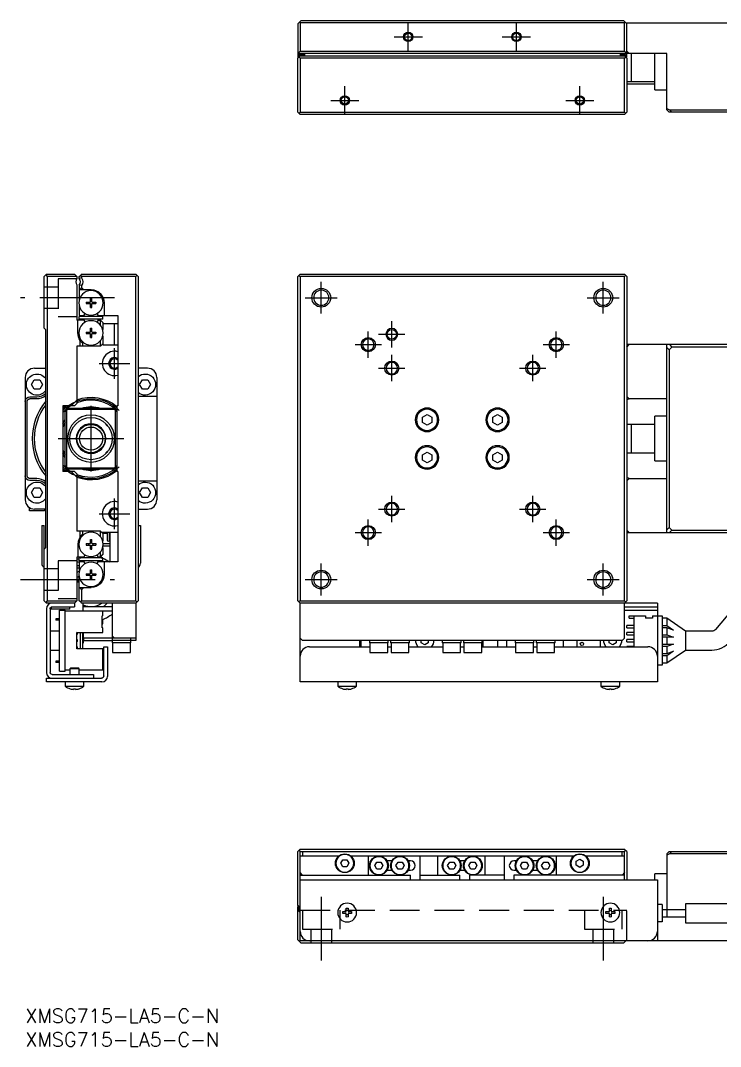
# Model space of a CAD drawing. Extents: x -1 to 626, y -8 to 214.
# Drawn here: x -1 to 147.9, y -8 to 210.4 of the extents above; entities that cross this region are included whole.
import ezdxf

# ---------------------------------------------------------------- set-up
doc = ezdxf.new("R2010")
doc.units = 0
doc.header["$LTSCALE"] = 0.5
doc.linetypes.add('CENTER', pattern=[50.8, 31.75, -6.35, 6.35, -6.35])
doc.linetypes.add('DASHED', pattern=[19.05, 12.7, -6.35])
for name, color, linetype in [('MSM_CENTER', 1, 'CENTER'), ('MSM_CONTINUOUS', 7, 'CONTINUOUS'), ('MSM_DASHED', 4, 'DASHED'), ('MSM_NARROW', 5, 'CONTINUOUS'), ('MSM_PART_NUMBER', 7, 'CONTINUOUS')]:
    doc.layers.add(name, color=color, linetype=linetype)
doc.styles.get("Standard").update_dxf_attribs({"font": 'txt.shx', "height": 1, "bigfont": 'bigfont.shx'})

# ---------------------------------------------------------------- blocks, each defined once
blk = doc.blocks.new('*U2')
at = {"layer": 'MSM_PART_NUMBER'}
blk.add_text('XMSG715-LA5-C-N', height=3, dxfattribs=at).set_placement((0, -3))
blk = doc.blocks.new('*U3')
at = {"layer": 'MSM_PART_NUMBER'}
blk.add_text('XMSG715-LA5-C-N', height=3, dxfattribs=at).set_placement((0, -8))

msp = doc.modelspace()

# ---------------------------------------------------------------- linework, layer by layer
at = {"layer": 'MSM_CENTER'}
for p, q in [((81.5, 203.89), (81.5, 209.89)), ((104.5, 203.89), (104.5, 209.89)), ((78.5, 206.89), (84.5, 206.89)), ((101.5, 206.89), (107.5, 206.89)), ((68, 190.39), (68, 196.39)), ((118, 190.39), (118, 196.39)), ((65, 193.39), (71, 193.39)), ((115, 193.39), (121, 193.39)), ((63, 147.99), (63, 154.79)), ((123, 147.99), (123, 154.79)), ((19, 151.39), (-1, 151.39)), ((59.6, 151.39), (66.4, 151.39)), ((119.6, 151.39), (126.4, 151.39)), ((78, 140.79), (78, 146.39)), ((73, 138.59), (73, 144.19)), ((113, 138.59), (113, 144.19)), ((75.2, 143.59), (80.8, 143.59)), ((19, 134.14), (19, 140.64)), ((70.2, 141.39), (75.8, 141.39)), ((110.2, 141.39), (115.8, 141.39)), ((78, 133.59), (78, 139.19)), ((108, 133.59), (108, 139.19)), ((15.75, 137.39), (22.25, 137.39)), ((75.2, 136.39), (80.8, 136.39)), ((105.2, 136.39), (110.8, 136.39)), ((14, 114.39), (14, 128.39)), ((7, 121.39), (21, 121.39)), ((19, 102.14), (19, 108.64)), ((78, 103.59), (78, 109.19)), ((108, 103.59), (108, 109.19)), ((15.75, 105.39), (22.25, 105.39)), ((75.2, 106.39), (80.8, 106.39)), ((105.2, 106.39), (110.8, 106.39)), ((73, 98.59), (73, 104.19)), ((113, 98.59), (113, 104.19)), ((70.2, 101.39), (75.8, 101.39)), ((110.2, 101.39), (115.8, 101.39)), ((63, 87.99), (63, 94.79)), ((123, 87.99), (123, 94.79)), ((-1, 91.39), (19, 91.39)), ((59.6, 91.39), (66.4, 91.39)), ((119.6, 91.39), (126.4, 91.39)), ((63, 23.86), (63, 10.32)), ((123, 23.86), (123, 10.32))]:
    msp.add_line(p, q, dxfattribs=at)
at = {"layer": 'MSM_CONTINUOUS'}
for p, q in [((58.7, 210.39), (58, 209.69)), ((58, 209.69), (58, 202.69)), ((58.5, 209.89), (58.35, 210.04)), ((127.5, 209.89), (58.5, 209.89)), ((58.5, 209.89), (58.5, 203.89)), ((58.7, 210.39), (127.3, 210.39)), ((127.65, 210.04), (127.3, 210.39)), ((127.65, 210.04), (127.5, 209.89)), ((127.5, 203.89), (127.5, 209.89)), ((128, 209.69), (127.65, 210.04)), ((127.8, 209.89), (150, 209.89)), ((128, 202.69), (128, 209.89)), ((58, 203.39), (58.5, 203.89)), ((136.5, 203.39), (58, 203.39)), ((58, 203.19), (59.4, 203.19)), ((58.5, 203.89), (127.5, 203.89)), ((59.4, 203.19), (59.4, 202.89)), ((128, 203.19), (126.6, 203.19)), ((126.6, 203.19), (126.6, 202.89)), ((127.5, 203.89), (128, 203.39)), ((128.5, 203.39), (128, 203.89)), ((129, 197.39), (129, 203.39)), ((134, 195.64), (134, 203.39)), ((136.5, 191.39), (136.5, 203.39)), ((58.5, 202.89), (58, 202.39)), ((58.1, 202.59), (58, 202.69)), ((58, 190.89), (58, 202.39)), ((58.1, 202.49), (58.1, 202.69)), ((58.5, 202.39), (58.25, 202.64)), ((59.1, 202.99), (58.4, 202.99)), ((58.5, 202.89), (127.5, 202.89)), ((58.5, 202.39), (58.5, 190.89)), ((127.5, 202.39), (58.5, 202.39)), ((127.6, 202.99), (126.9, 202.99)), ((128, 202.39), (127.5, 202.89)), ((127.75, 202.64), (127.5, 202.39)), ((127.5, 190.89), (127.5, 202.39)), ((127.9, 202.69), (127.9, 202.49)), ((128, 202.69), (127.9, 202.59)), ((128, 202.39), (128, 190.89)), ((128, 197.39), (134, 197.39)), ((128, 196.89), (134, 196.89)), ((134, 195.64), (136.5, 195.64)), ((58, 190.89), (58.5, 190.39)), ((58.25, 190.64), (58.5, 190.89)), ((58.5, 190.89), (127.5, 190.89)), ((127.5, 190.39), (58.5, 190.39)), ((127.5, 190.89), (127.75, 190.64)), ((127.5, 190.39), (128, 190.89)), ((136.5, 191.69), (137.11, 191.39)), ((137, 190.89), (136.5, 191.39)), ((150, 190.89), (137, 190.89)), ((137.11, 191.39), (150, 191.39)), ((137.11, 191.39), (137.61, 190.89)), ((4, 155.89), (4.35, 156.24)), ((4, 144.89), (4, 155.89)), ((4.5, 156.39), (4.35, 156.24)), ((4.35, 156.24), (4.7, 155.89)), ((4.5, 156.39), (10.5, 156.39)), ((4.7, 155.89), (4.7, 86.89)), ((11, 155.89), (4.7, 155.89)), ((11, 155.89), (10.5, 156.39)), ((11, 155.89), (11, 155.45)), ((11.5, 155.89), (11.75, 156.14)), ((11.5, 155.45), (11.5, 155.89)), ((12, 155.62), (11.5, 155.45)), ((12, 156.39), (11.75, 156.14)), ((11.75, 156.14), (12, 155.89)), ((12, 156.39), (23.5, 156.39)), ((12, 155.89), (12, 155.62)), ((23.5, 155.89), (12, 155.89)), ((24, 155.89), (23.5, 156.39)), ((23.5, 155.89), (23.75, 156.14)), ((23.5, 86.89), (23.5, 155.89)), ((24, 155.89), (24, 86.89)), ((58, 155.89), (58.25, 156.14)), ((58, 86.89), (58, 155.89)), ((58.25, 156.14), (58.5, 156.39)), ((58.25, 156.14), (58.5, 155.89)), ((58.5, 156.39), (127.5, 156.39)), ((127.5, 155.89), (58.5, 155.89)), ((58.5, 155.89), (58.5, 86.89)), ((127.5, 156.39), (128, 155.89)), ((127.5, 155.89), (127.75, 156.14)), ((127.5, 86.89), (127.5, 155.89)), ((128, 155.89), (128, 86.89)), ((11, 154.13), (11, 146.59)), ((12, 153.96), (11.5, 154.13)), ((11.5, 154.13), (11.5, 151)), ((14, 153.09), (11.5, 153.09)), ((12, 153.59), (11.65, 153.09)), ((12, 153.96), (12, 153.59)), ((12.5, 153.09), (12, 153.59)), ((13.86, 151.29), (14.15, 151.29)), ((13.86, 150.49), (13.86, 151.29)), ((14.15, 150.76), (13.86, 150.76)), ((14.15, 150.49), (14.15, 151.29)), ((11.5, 149.57), (11.5, 147.59)), ((13, 150.43), (13.8, 150.43)), ((13, 150.43), (13, 150.14)), ((13, 150.14), (13.8, 150.14)), ((13.53, 150.14), (13.53, 150.43)), ((13.86, 149.29), (13.86, 150.08)), ((13.86, 149.82), (14.15, 149.82)), ((13.86, 149.29), (14.15, 149.29)), ((14.15, 149.29), (14.15, 150.08)), ((14.21, 150.43), (15, 150.43)), ((14.21, 150.14), (15, 150.14)), ((14.47, 150.14), (14.47, 150.43)), ((15, 150.43), (15, 150.14)), ((16.8, 150.29), (16.8, 147.59)), ((12.45, 146.59), (11, 146.59)), ((11.2, 143.89), (11.2, 146.59)), ((11.5, 147.59), (12.45, 147.59)), ((11.5, 146.79), (11.5, 147.39)), ((16.5, 147.39), (11.5, 147.39)), ((16.5, 146.79), (11.5, 146.79)), ((12.45, 147.59), (12.6, 147.85)), ((12.45, 146.59), (12.58, 146.36)), ((15.4, 147.85), (15.55, 147.59)), ((15.55, 146.59), (15.42, 146.36)), ((15.55, 147.59), (19.7, 147.59)), ((15.55, 146.59), (16, 146.59)), ((16, 145.55), (16, 146.59)), ((16.5, 146.09), (16, 146.59)), ((16.5, 146.79), (16.5, 147.39)), ((19.7, 147.59), (19.7, 128.39)), ((4.35, 144.54), (4, 144.89)), ((4.35, 98.24), (4.35, 144.54)), ((13.86, 144.89), (14.15, 144.89)), ((13.86, 144.09), (13.86, 144.89)), ((14.15, 144.36), (13.86, 144.36)), ((14.15, 144.09), (14.15, 144.89)), ((16.5, 146.09), (16.5, 144.6)), ((19.7, 145.84), (16.5, 145.84)), ((19, 141.34), (19, 145.84)), ((11.7, 141.09), (11.7, 142.29)), ((13, 144.03), (13.8, 144.03)), ((13, 144.03), (13, 143.74)), ((13, 143.74), (13.8, 143.74)), ((13.53, 143.74), (13.53, 144.03)), ((13.86, 142.89), (13.86, 143.68)), ((13.86, 143.42), (14.15, 143.42)), ((13.86, 142.89), (14.15, 142.89)), ((14.15, 142.89), (14.15, 143.68)), ((14.21, 144.03), (15, 144.03)), ((14.21, 143.74), (15, 143.74)), ((14.47, 143.74), (14.47, 144.03)), ((15, 144.03), (15, 143.74)), ((16, 141.09), (16, 142.23)), ((16.5, 143.17), (16.5, 141.34)), ((16, 141.09), (11, 141.09)), ((11, 141.09), (11, 128.89)), ((12.2, 141.74), (12.2, 141.09)), ((16, 141.09), (16.5, 141.59)), ((16.5, 141.39), (16.3, 141.39)), ((16.5, 141.34), (19.7, 141.34)), ((128, 140.89), (128.5, 141.39)), ((165.5, 141.39), (128, 141.39)), ((136.5, 101.39), (136.5, 141.39)), ((137, 140.28), (136.5, 140.78)), ((137.61, 140.89), (137, 140.28)), ((137, 140.28), (137, 102.5)), ((137.11, 141.39), (137.61, 140.89)), ((150, 140.89), (137.61, 140.89)), ((2, 136.39), (4.35, 136.39)), ((26, 136.39), (24, 136.39)), ((0, 134.39), (0, 108.39)), ((1.35, 132.89), (1.92, 133.89)), ((1.92, 133.89), (3.08, 133.89)), ((3.08, 133.89), (3.65, 132.89)), ((24.35, 132.89), (24.92, 133.89)), ((24.92, 133.89), (26.08, 133.89)), ((26.08, 133.89), (26.65, 132.89)), ((28, 134.39), (28, 130.39)), ((1.92, 131.89), (1.35, 132.89)), ((3.08, 131.89), (1.92, 131.89)), ((3.65, 132.89), (3.08, 131.89)), ((24.92, 131.89), (24.35, 132.89)), ((26.08, 131.89), (24.92, 131.89)), ((26.65, 132.89), (26.08, 131.89)), ((0.38, 113.61), (0.38, 129.16)), ((1, 130.29), (2.5, 130.29)), ((1.13, 129.91), (2.5, 129.91)), ((9.79, 128.39), (11, 129.59)), ((11, 128.89), (10.5, 128.39)), ((28, 130.39), (24, 130.39)), ((28, 130.39), (28, 112.39)), ((128.5, 129.87), (128, 130.37)), ((128, 129.69), (128.5, 129.87)), ((136.5, 129.87), (128.5, 129.87)), ((10.5, 128.39), (8, 128.39)), ((8, 128.39), (8, 114.39)), ((8.5, 127.09), (9, 127.59)), ((8.5, 115.69), (8.5, 127.09)), ((8.8, 127.39), (8.8, 115.39)), ((9, 127.59), (9.3, 127.89)), ((19, 127.59), (9, 127.59)), ((9.3, 127.89), (18.7, 127.89)), ((19.2, 127.39), (18.7, 127.89)), ((19.2, 115.39), (19.2, 127.39)), ((19.2, 127.39), (19.5, 127.09)), ((19.5, 128.39), (19.5, 114.39)), ((19.7, 128.39), (19.5, 128.39)), ((17.2, 124.36), (17.2, 124.55)), ((84.5, 125.96), (85.5, 126.54)), ((84.5, 124.81), (84.5, 125.96)), ((85.5, 124.23), (84.5, 124.81)), ((85.5, 126.54), (86.5, 125.96)), ((86.5, 124.81), (85.5, 124.23)), ((86.5, 125.96), (86.5, 124.81)), ((99.5, 125.96), (100.5, 126.54)), ((99.5, 124.81), (99.5, 125.96)), ((100.5, 124.23), (99.5, 124.81)), ((100.5, 126.54), (101.5, 125.96)), ((101.5, 124.81), (100.5, 124.23)), ((101.5, 125.96), (101.5, 124.81)), ((134, 116.64), (134, 126.14)), ((136.5, 126.14), (134, 126.14)), ((17.2, 124.36), (17.43, 124.14)), ((17.43, 124.31), (17.43, 124.14)), ((17.43, 124.14), (17.56, 124.14)), ((134, 124.39), (128, 124.39)), ((129, 118.39), (129, 124.39)), ((11.04, 120.33), (11.04, 120.32)), ((16.97, 120.32), (16.97, 120.32)), ((12.56, 118.59), (12.63, 118.59)), ((12.69, 118.52), (12.63, 118.59)), ((15.38, 118.59), (15.31, 118.52)), ((15.38, 118.59), (15.44, 118.59)), ((17.43, 118.64), (17.2, 118.41)), ((17.2, 118.22), (17.2, 118.41)), ((17.56, 118.64), (17.43, 118.64)), ((17.43, 118.64), (17.43, 118.47)), ((84.5, 117.96), (85.5, 118.54)), ((84.5, 116.81), (84.5, 117.96)), ((85.5, 118.54), (86.5, 117.96)), ((86.5, 117.96), (86.5, 116.81)), ((99.5, 117.96), (100.5, 118.54)), ((99.5, 116.81), (99.5, 117.96)), ((100.5, 118.54), (101.5, 117.96)), ((101.5, 117.96), (101.5, 116.81)), ((128, 118.39), (134, 118.39)), ((85.5, 116.23), (84.5, 116.81)), ((86.5, 116.81), (85.5, 116.23)), ((100.5, 116.23), (99.5, 116.81)), ((101.5, 116.81), (100.5, 116.23)), ((134, 116.64), (136.5, 116.64)), ((10.5, 114.39), (8, 114.39)), ((8.8, 115.39), (8.5, 115.69)), ((8.8, 115.39), (9.3, 114.89)), ((9, 115.19), (19, 115.19)), ((18.7, 114.89), (9.3, 114.89)), ((11, 113.18), (9.79, 114.39)), ((10.5, 114.39), (11, 113.89)), ((11, 113.89), (11, 101.69)), ((19.2, 115.39), (18.7, 114.89)), ((19.5, 115.69), (19.2, 115.39)), ((19.7, 114.39), (19.5, 114.39)), ((19.7, 114.39), (19.7, 95.19)), ((2.5, 112.49), (1, 112.49)), ((2.5, 112.87), (1.13, 112.87)), ((24, 112.39), (28, 112.39)), ((28, 112.39), (28, 108.39)), ((128.5, 112.9), (128, 113.08)), ((128, 112.4), (128.5, 112.9)), ((128.5, 112.9), (136.5, 112.9)), ((1.35, 109.89), (1.92, 110.89)), ((1.92, 108.89), (1.35, 109.89)), ((1.92, 110.89), (3.08, 110.89)), ((3.08, 110.89), (3.65, 109.89)), ((3.65, 109.89), (3.08, 108.89)), ((24.35, 109.89), (24.92, 110.89)), ((24.92, 108.89), (24.35, 109.89)), ((24.92, 110.89), (26.08, 110.89)), ((26.08, 110.89), (26.65, 109.89)), ((26.65, 109.89), (26.08, 108.89)), ((3.08, 108.89), (1.92, 108.89)), ((26.08, 108.89), (24.92, 108.89)), ((0.9, 105.99), (0.9, 106.72)), ((4.1, 105.99), (0.9, 105.99)), ((4.35, 106.39), (2, 106.39)), ((4.1, 106.39), (4.1, 105.99)), ((24, 106.39), (26, 106.39)), ((3.5, 102.89), (3.5, 94.89)), ((3.5, 102.89), (4, 102.89)), ((4, 97.89), (4, 102.89)), ((24, 102.89), (24.5, 102.89)), ((24.5, 102.89), (24.5, 94.89)), ((16, 101.69), (11, 101.69)), ((11.7, 100.48), (11.7, 101.69)), ((12.2, 101.69), (12.2, 101.03)), ((16, 100.55), (16, 101.69)), ((16.5, 101.19), (16, 101.69)), ((19.7, 101.39), (16.3, 101.39)), ((16.5, 101.19), (16.5, 99.6)), ((17.43, 101.19), (16.5, 101.19)), ((17.43, 101.39), (17.43, 99.79)), ((17.93, 99.79), (17.93, 101.39)), ((18, 101.19), (17.93, 101.19)), ((18, 101.39), (18, 95.19)), ((128.5, 101.39), (128, 101.89)), ((128, 101.39), (165.5, 101.39)), ((136.5, 102), (137, 102.5)), ((137, 102.5), (137.61, 101.89)), ((137.61, 101.89), (137.11, 101.39)), ((137.61, 101.89), (150, 101.89)), ((11.2, 98.89), (11.2, 96.19)), ((13, 99.03), (13.8, 99.03)), ((13, 99.03), (13, 98.74)), ((13, 98.74), (13.8, 98.74)), ((13.53, 98.74), (13.53, 99.03)), ((13.86, 99.89), (14.15, 99.89)), ((13.86, 99.09), (13.86, 99.89)), ((14.15, 99.36), (13.86, 99.36)), ((13.86, 97.89), (13.86, 98.68)), ((13.86, 98.42), (14.15, 98.42)), ((14.15, 99.09), (14.15, 99.89)), ((14.15, 97.89), (14.15, 98.68)), ((14.21, 99.03), (15, 99.03)), ((14.21, 98.74), (15, 98.74)), ((14.47, 98.74), (14.47, 99.03)), ((15, 99.03), (15, 98.74)), ((18, 98.49), (16.57, 98.49)), ((18, 98.99), (16.6, 98.99)), ((4, 97.89), (4.35, 98.24)), ((4, 86.89), (4, 97.89)), ((11, 96.19), (11, 86.89)), ((12.45, 96.19), (11, 96.19)), ((12.45, 96.19), (12.58, 96.41)), ((13.86, 97.89), (14.15, 97.89)), ((15.55, 96.19), (15.42, 96.41)), ((16, 96.19), (15.55, 96.19)), ((16, 96.19), (16, 97.23)), ((16, 96.19), (16.5, 96.69)), ((16.5, 98.17), (16.5, 96.69)), ((11, 95.14), (11.5, 95.14)), ((11, 94.39), (11.5, 94.39)), ((11.5, 95.39), (11.5, 95.99)), ((16.5, 95.99), (11.5, 95.99)), ((16.5, 95.39), (11.5, 95.39)), ((12.45, 95.19), (11.5, 95.19)), ((11.5, 95.19), (11.5, 93.2)), ((12.45, 95.19), (12.6, 94.93)), ((12.48, 95.14), (12.51, 95.14)), ((15.4, 94.93), (15.55, 95.19)), ((15.49, 95.14), (15.52, 95.14)), ((19.7, 95.19), (15.55, 95.19)), ((16.5, 95.39), (16.5, 95.99)), ((16.8, 95.19), (16.8, 92.49)), ((11, 93.89), (11.5, 93.89)), ((11.5, 86.89), (11.5, 91.77)), ((13, 92.63), (13.8, 92.63)), ((13, 92.63), (13, 92.34)), ((13, 92.34), (13.8, 92.34)), ((13.53, 92.34), (13.53, 92.63)), ((13.86, 93.49), (14.15, 93.49)), ((13.86, 92.69), (13.86, 93.49)), ((14.15, 92.96), (13.86, 92.96)), ((13.86, 91.49), (13.86, 92.28)), ((13.86, 92.02), (14.15, 92.02)), ((14.15, 92.69), (14.15, 93.49)), ((14.15, 91.49), (14.15, 92.28)), ((14.21, 92.63), (15, 92.63)), ((14.21, 92.34), (15, 92.34)), ((14.47, 92.34), (14.47, 92.63)), ((15, 92.63), (15, 92.34)), ((11.5, 91.11), (11, 91.11)), ((11.5, 89.69), (14, 89.69)), ((11.65, 89.69), (12, 89.19)), ((12, 89.19), (12.5, 89.69)), ((13.86, 91.49), (14.15, 91.49)), ((12, 89.19), (12, 86.89)), ((154.07, 89.33), (146.87, 80.74)), ((4.35, 86.54), (4, 86.89)), ((4.7, 86.89), (4.35, 86.54)), ((4.35, 86.54), (4.5, 86.39)), ((10.5, 86.39), (4.5, 86.39)), ((4.5, 85.19), (4.5, 71.59)), ((4.7, 86.89), (11, 86.89)), ((5.3, 85.19), (5.3, 71.59)), ((5.5, 85.53), (5.5, 85.09)), ((5.7, 85.59), (10.5, 85.59)), ((9.5, 85.09), (9.5, 85.59)), ((10.5, 86.39), (11, 86.89)), ((10.5, 86.39), (10.5, 85.59)), ((11.75, 86.64), (11.5, 86.89)), ((12, 86.89), (11.75, 86.64)), ((11.75, 86.64), (12, 86.39)), ((12, 86.89), (23.5, 86.89)), ((23.5, 86.39), (12, 86.39)), ((12.35, 84.64), (12.35, 86.39)), ((12.35, 85.64), (18.5, 85.64)), ((18.5, 86.39), (18.5, 77.89)), ((23.75, 86.64), (23.5, 86.89)), ((23.5, 86.39), (24, 86.89)), ((23.5, 86.39), (23.5, 78.39)), ((58.25, 86.64), (58, 86.89)), ((58.5, 86.89), (58.25, 86.64)), ((58.5, 86.39), (58.25, 86.64)), ((58.5, 86.89), (127.5, 86.89)), ((58.5, 69.59), (58.5, 86.39)), ((134.5, 86.39), (58.5, 86.39)), ((128, 86.89), (127.5, 86.39)), ((127.75, 86.64), (127.5, 86.89)), ((127.5, 78.89), (127.5, 86.39)), ((127.5, 85.59), (134.5, 85.59)), ((134.5, 86.39), (134.5, 69.59)), ((9.5, 85.09), (5.5, 85.09)), ((6.5, 83.01), (6.5, 82.76)), ((7.3, 83.01), (6.5, 83.01)), ((7.3, 71.89), (7.3, 84.89)), ((7.3, 84.89), (8.5, 84.89)), ((8.35, 85.09), (8.35, 84.89)), ((8.5, 71.89), (8.5, 84.89)), ((18.5, 84.64), (8.5, 84.64)), ((16.4, 81.14), (16.4, 83.64)), ((16.5, 83.64), (16.4, 83.64)), ((16.5, 83.64), (16.5, 84.64)), ((127.5, 84.89), (134.5, 84.89)), ((128.5, 83.64), (132, 83.64)), ((128.5, 83.14), (128.5, 83.64)), ((128.5, 83.14), (129.5, 83.14)), ((129.5, 83.64), (129.5, 77.09)), ((132, 83.64), (132, 83.14)), ((133.5, 83.14), (132, 83.14)), ((133.5, 83.64), (135.5, 83.64)), ((133.5, 83.64), (133.5, 83.14)), ((135.5, 83.64), (135.5, 73.14)), ((136.5, 83.14), (135.5, 83.14)), ((136.5, 83.14), (136.5, 81.64)), ((140.5, 80.39), (136.5, 83.14)), ((7.3, 82.76), (6.5, 82.76)), ((16.4, 82.84), (16.5, 82.84)), ((16.4, 82.46), (16.5, 82.46)), ((16.4, 82.31), (16.5, 82.31)), ((16.4, 81.94), (16.5, 81.94)), ((16.5, 81.14), (16.4, 81.14)), ((16.5, 81.94), (16.5, 82.84)), ((16.5, 80.14), (16.5, 81.14)), ((128, 81.14), (128, 81.64)), ((129.5, 81.64), (128, 81.64)), ((128, 81.14), (129.5, 81.14)), ((135.5, 81.64), (136.5, 81.64)), ((136.5, 81.14), (135.5, 81.14)), ((136.5, 81.64), (137.95, 80.64)), ((136.5, 81.14), (136.5, 79.64)), ((137.95, 80.64), (136.5, 81.14)), ((7.3, 80.39), (5.3, 80.39)), ((11, 80.14), (16.5, 80.14)), ((11, 76.64), (11, 80.14)), ((11.7, 80.14), (11.7, 76.64)), ((12.2, 80.14), (12.2, 76.64)), ((12.35, 80.14), (12.35, 78.39)), ((12.5, 78.39), (12.5, 78.89)), ((23.5, 78.89), (12.5, 78.89)), ((19, 78.89), (18.5, 79.39)), ((22.5, 77.89), (22.5, 78.89)), ((58.5, 78.89), (59, 78.39)), ((127, 78.39), (127.5, 78.89)), ((128, 79.64), (128, 80.14)), ((129.5, 80.14), (128, 80.14)), ((128, 79.64), (129.5, 79.64)), ((128, 78.14), (128, 78.64)), ((129.5, 78.64), (128, 78.64)), ((135.5, 79.64), (136.5, 79.64)), ((137.95, 79.14), (135.5, 79.14)), ((136.5, 79.64), (137.95, 79.14)), ((136.5, 79.14), (136.5, 77.64)), ((140.5, 80.39), (140.5, 76.39)), ((146.1, 80.39), (140.5, 80.39)), ((16.5, 76.64), (11, 76.64)), ((12.5, 78.39), (18.5, 78.39)), ((16.5, 72.14), (16.5, 76.64)), ((16.7, 77.09), (17.5, 77.09)), ((16.7, 70.89), (16.7, 77.09)), ((17.5, 77.09), (17.5, 70.79)), ((22.5, 78.39), (18.5, 78.39)), ((22.5, 77.89), (18.5, 77.89)), ((18.6, 77.89), (18.6, 75.89)), ((22.4, 75.89), (22.4, 77.89)), ((23.5, 78.39), (22.5, 78.39)), ((127, 78.39), (59, 78.39)), ((60.5, 77.09), (73.35, 77.09)), ((71.2, 77.09), (71.2, 78.39)), ((71.5, 77.09), (71.5, 78.39)), ((73.25, 78.39), (73.25, 77.89)), ((77.25, 77.89), (73.25, 77.89)), ((73.35, 77.89), (73.35, 75.89)), ((77.15, 75.89), (77.15, 77.89)), ((77.15, 77.09), (77.85, 77.09)), ((77.25, 77.89), (77.25, 78.39)), ((77.75, 78.39), (77.75, 77.89)), ((81.75, 77.89), (77.75, 77.89)), ((77.85, 77.89), (77.85, 75.89)), ((81.65, 75.89), (81.65, 77.89)), ((81.65, 77.09), (88.85, 77.09)), ((81.75, 77.89), (81.75, 78.39)), ((84.25, 77.95), (84.25, 78.39)), ((85, 77.52), (84.25, 77.95)), ((85.75, 77.95), (85, 77.52)), ((85.75, 78.39), (85.75, 77.95)), ((88.75, 78.39), (88.75, 77.89)), ((92.75, 77.89), (88.75, 77.89)), ((88.85, 77.89), (88.85, 75.89)), ((92.65, 75.89), (92.65, 77.89)), ((92.65, 77.09), (93.35, 77.09)), ((92.75, 77.89), (92.75, 78.39)), ((93.25, 78.39), (93.25, 77.89)), ((97.25, 77.89), (93.25, 77.89)), ((93.35, 77.89), (93.35, 75.89)), ((97.15, 75.89), (97.15, 77.89)), ((97.15, 77.09), (104.35, 77.09)), ((97.25, 77.89), (97.25, 78.39)), ((97.34, 78.39), (97.34, 77.09)), ((100.54, 77.09), (100.54, 78.39)), ((102.42, 78.39), (102.42, 77.09)), ((104.25, 78.39), (104.25, 77.89)), ((108.25, 77.89), (104.25, 77.89)), ((104.35, 77.89), (104.35, 75.89)), ((108.15, 75.89), (108.15, 77.89)), ((108.15, 77.09), (108.85, 77.09)), ((108.25, 77.89), (108.25, 78.39)), ((108.75, 78.39), (108.75, 77.89)), ((112.75, 77.89), (108.75, 77.89)), ((108.85, 77.89), (108.85, 75.89)), ((112.65, 75.89), (112.65, 77.89)), ((112.65, 77.09), (132.5, 77.09)), ((112.75, 77.89), (112.75, 78.39)), ((114.5, 77.09), (114.5, 78.39)), ((117.44, 77.09), (117.44, 78.39)), ((122.34, 78.39), (122.34, 77.09)), ((124.25, 77.95), (124.25, 78.39)), ((125, 77.52), (124.25, 77.95)), ((125.75, 77.95), (125, 77.52)), ((125.75, 78.39), (125.75, 77.95)), ((128, 78.14), (129.5, 78.14)), ((128, 77.09), (128, 77.14)), ((129.5, 77.14), (128, 77.14)), ((135.5, 77.64), (137.95, 77.64)), ((136.5, 77.14), (135.5, 77.14)), ((137.95, 77.64), (136.5, 77.14)), ((136.5, 77.14), (136.5, 75.64)), ((5.3, 76.39), (7.3, 76.39)), ((18.6, 75.89), (22.4, 75.89)), ((73.35, 75.89), (77.15, 75.89)), ((77.85, 75.89), (81.65, 75.89)), ((88.85, 75.89), (92.65, 75.89)), ((93.35, 75.89), (97.15, 75.89)), ((104.35, 75.89), (108.15, 75.89)), ((108.85, 75.89), (112.65, 75.89)), ((135.5, 75.64), (136.5, 75.64)), ((136.5, 75.14), (135.5, 75.14)), ((136.5, 73.64), (140.5, 76.39)), ((137.95, 76.14), (136.5, 75.14)), ((136.5, 75.64), (137.95, 76.14)), ((136.5, 75.14), (136.5, 73.64)), ((140.5, 76.39), (146.1, 76.39)), ((6.5, 74.01), (6.5, 73.76)), ((7.3, 74.01), (6.5, 74.01)), ((7.3, 73.76), (6.5, 73.76)), ((8.5, 72.14), (9.5, 72.14)), ((9.7, 72.59), (9.5, 72.39)), ((9.5, 72.39), (9.5, 71.19)), ((11.5, 72.39), (9.5, 72.39)), ((9.7, 72.59), (11.3, 72.59)), ((11.5, 72.39), (11.3, 72.59)), ((11.5, 71.19), (11.5, 72.39)), ((11.5, 72.14), (16.5, 72.14)), ((135.5, 73.14), (134.5, 73.14)), ((135.5, 73.64), (136.5, 73.64)), ((4.5, 69.59), (4.5, 70.39)), ((4.5, 70.39), (16.2, 70.39)), ((5.7, 71.19), (14.5, 71.19)), ((7.3, 71.89), (8.5, 71.89)), ((14.5, 71.19), (14.5, 70.39)), ((16.3, 69.59), (4.5, 69.59)), ((8.5, 69.59), (8.5, 68.69)), ((8.5, 68.69), (12.5, 68.69)), ((9.55, 68.13), (9.57, 68.13)), ((10.3, 68.13), (10.7, 68.13)), ((10.3, 68), (10.3, 68.13)), ((10.7, 68.13), (10.7, 68)), ((11.43, 68.13), (11.45, 68.13)), ((12.5, 68.69), (12.5, 69.59)), ((134.5, 69.59), (58.5, 69.59)), ((66.5, 69.59), (66.5, 68.69)), ((66.5, 68.69), (70.5, 68.69)), ((67.55, 68.13), (67.57, 68.13)), ((68.3, 68.13), (68.7, 68.13)), ((68.3, 68), (68.3, 68.13)), ((68.7, 68.13), (68.7, 68)), ((69.43, 68.13), (69.45, 68.13)), ((70.5, 68.69), (70.5, 69.59)), ((122.5, 69.59), (122.5, 68.69)), ((122.5, 68.69), (126.5, 68.69)), ((123.55, 68.13), (123.57, 68.13)), ((124.3, 68.13), (124.7, 68.13)), ((124.3, 68), (124.3, 68.13)), ((124.7, 68.13), (124.7, 68)), ((125.43, 68.13), (125.45, 68.13)), ((126.5, 68.69), (126.5, 69.59)), ((58.25, 33.75), (58, 33.5)), ((58, 22), (58, 33.5)), ((58.5, 34), (58.25, 33.75)), ((58.5, 33.5), (58.25, 33.75)), ((58.5, 34), (127.5, 34)), ((58.5, 14.5), (58.5, 33.5)), ((58.5, 33.5), (127.5, 33.5)), ((59, 33.5), (59, 32.5)), ((127, 32.5), (127, 33.5)), ((127.75, 33.75), (127.5, 34)), ((127.75, 33.75), (127.5, 33.5)), ((127.5, 27.5), (127.5, 33.5)), ((128, 33.5), (127.75, 33.75)), ((128, 33.5), (128, 27.5)), ((136.5, 33), (137, 33.5)), ((136.5, 33), (136.5, 19.6)), ((137.11, 33), (136.5, 32.69)), ((137, 33.5), (150, 33.5)), ((137.61, 33.5), (137.11, 33)), ((150, 33), (137.11, 33)), ((66.68, 32.5), (58.5, 32.5)), ((67.13, 31), (67.57, 31.75)), ((67.57, 30.25), (67.13, 31)), ((67.57, 31.75), (68.43, 31.75)), ((68.43, 31.75), (68.87, 31)), ((68.87, 31), (68.43, 30.25)), ((116.68, 32.5), (69.32, 32.5)), ((73, 32.5), (73, 28.5)), ((74.38, 30.5), (74.82, 31.25)), ((74.82, 31.25), (75.68, 31.25)), ((75.68, 31.25), (76.12, 30.5)), ((78.02, 31.5), (76.98, 31.5)), ((78.88, 30.5), (79.32, 31.25)), ((79.32, 31.25), (80.18, 31.25)), ((80.18, 31.25), (80.62, 30.5)), ((82, 31.5), (81.48, 31.5)), ((84, 27.5), (84, 32.5)), ((87.8, 28.5), (87.8, 32.5)), ((89.88, 30.5), (90.32, 31.25)), ((90.32, 31.25), (91.18, 31.25)), ((91.18, 31.25), (91.62, 30.5)), ((93.52, 31.5), (92.48, 31.5)), ((94.38, 30.5), (94.82, 31.25)), ((94.82, 31.25), (95.68, 31.25)), ((95.68, 31.25), (96.12, 30.5)), ((97.8, 32.5), (97.8, 28.5)), ((102, 27.5), (102, 32.5)), ((104.52, 31.5), (104, 31.5)), ((105.38, 30.5), (105.82, 31.25)), ((105.82, 31.25), (106.68, 31.25)), ((106.68, 31.25), (107.12, 30.5)), ((109.02, 31.5), (107.98, 31.5)), ((109.88, 30.5), (110.32, 31.25)), ((110.32, 31.25), (111.18, 31.25)), ((111.18, 31.25), (111.62, 30.5)), ((113, 32.5), (113, 28.5)), ((117.25, 31.43), (118, 31.87)), ((117.25, 30.57), (117.25, 31.43)), ((118, 31.87), (118.75, 31.43)), ((118.75, 31.43), (118.75, 30.57)), ((127.5, 32.5), (119.32, 32.5)), ((59, 28.5), (58.5, 29)), ((58.5, 28.5), (82, 28.5)), ((68.43, 30.25), (67.57, 30.25)), ((74.82, 29.75), (74.38, 30.5)), ((75.68, 29.75), (74.82, 29.75)), ((76.12, 30.5), (75.68, 29.75)), ((76.98, 29.5), (78.02, 29.5)), ((79.32, 29.75), (78.88, 30.5)), ((80.18, 29.75), (79.32, 29.75)), ((80.62, 30.5), (80.18, 29.75)), ((81.48, 29.5), (82, 29.5)), ((82, 27.5), (82, 28.5)), ((84, 28.5), (92.5, 28.5)), ((90.32, 29.75), (89.88, 30.5)), ((91.18, 29.75), (90.32, 29.75)), ((91.62, 30.5), (91.18, 29.75)), ((92.48, 29.5), (93.52, 29.5)), ((92.5, 27.5), (92.5, 28.5)), ((94.82, 29.75), (94.38, 30.5)), ((102, 28.5), (94.5, 28.5)), ((94.5, 28.5), (94.5, 27.5)), ((95.68, 29.75), (94.82, 29.75)), ((96.12, 30.5), (95.68, 29.75)), ((104, 29.5), (104.52, 29.5)), ((104, 28.5), (104, 27.5)), ((127.5, 28.5), (104, 28.5)), ((105.82, 29.75), (105.38, 30.5)), ((106.68, 29.75), (105.82, 29.75)), ((107.12, 30.5), (106.68, 29.75)), ((107.98, 29.5), (109.02, 29.5)), ((110.32, 29.75), (109.88, 30.5)), ((111.18, 29.75), (110.32, 29.75)), ((111.62, 30.5), (111.18, 29.75)), ((118, 30.13), (117.25, 30.57)), ((118.75, 30.57), (118, 30.13)), ((127.5, 29), (127, 28.5)), ((134, 27.5), (134, 28.75)), ((136.5, 28.75), (134, 28.75)), ((58.5, 27.5), (134.5, 27.5)), ((134.5, 27.5), (134.5, 14.5)), ((58, 22), (58.25, 21.75)), ((58.1, 21.7), (58.1, 21.9)), ((58.25, 21.75), (58.5, 22)), ((135.5, 22.2), (134.5, 22.2)), ((135.5, 22.2), (135.5, 18.5)), ((140.5, 22.35), (140.5, 18.35)), ((161.7, 22.35), (140.5, 22.35)), ((58, 21.7), (58.1, 21.8)), ((58, 14.7), (58, 21.7)), ((58, 21.2), (58.5, 21.2)), ((58, 21), (58.5, 21)), ((58.5, 20.5), (58, 21)), ((58.25, 21.75), (58.5, 21.5)), ((58.4, 21.4), (58.5, 21.4)), ((67.57, 20.7), (68.3, 20.7)), ((68.3, 20.3), (67.57, 20.3)), ((68.3, 20.7), (68.3, 21.43)), ((68.3, 19.57), (68.3, 20.3)), ((68.7, 21.43), (68.7, 20.7)), ((68.7, 20.7), (69.43, 20.7)), ((69.43, 20.3), (68.7, 20.3)), ((68.7, 20.3), (68.7, 19.57)), ((123.57, 20.7), (124.3, 20.7)), ((124.3, 20.3), (123.57, 20.3)), ((124.3, 20.7), (124.3, 21.43)), ((124.3, 19.57), (124.3, 20.3)), ((124.7, 21.43), (124.7, 20.7)), ((124.7, 20.7), (125.43, 20.7)), ((125.43, 20.3), (124.7, 20.3)), ((124.7, 20.3), (124.7, 19.57)), ((140.5, 21.1), (135.5, 21.1)), ((135.5, 18.5), (134.5, 18.5)), ((135.5, 19.6), (140.5, 19.6)), ((140.5, 18.35), (161.7, 18.35)), ((58, 14.7), (58.35, 14.35)), ((58.35, 14.35), (58.5, 14.5)), ((58.35, 14.35), (58.7, 14)), ((150, 14.5), (58.5, 14.5)), ((127.3, 14), (58.7, 14)), ((127.3, 14), (127.8, 14.5)), ((127.5, 14.5), (127.65, 14.35))]:
    msp.add_line(p, q, dxfattribs=at)
at = {"layer": 'MSM_CONTINUOUS', "extrusion": (0, 0, -1)}
for p, q in [((0.38, 129.22), (0.39, 129.25)), ((0.38, 129.19), (0.38, 129.22)), ((0.38, 129.16), (0.38, 129.19)), ((0.39, 129.29), (0.4, 129.32)), ((0.39, 129.25), (0.39, 129.29)), ((0.4, 129.35), (0.41, 129.38)), ((0.4, 129.32), (0.4, 129.35)), ((0.41, 129.38), (0.42, 129.41)), ((0.42, 129.41), (0.43, 129.43)), ((0.43, 129.45), (0.44, 129.47)), ((0.43, 129.43), (0.43, 129.45)), ((0.44, 129.47), (0.46, 129.49)), ((0.46, 129.49), (0.47, 129.52)), ((0.47, 129.52), (0.48, 129.55)), ((0.48, 129.55), (0.5, 129.58)), ((0.5, 129.58), (0.52, 129.61)), ((0.52, 129.61), (0.54, 129.63)), ((0.54, 129.63), (0.56, 129.65)), ((0.56, 129.65), (0.57, 129.66)), ((0.57, 129.66), (0.59, 129.68)), ((0.59, 129.68), (0.61, 129.7)), ((0.61, 129.7), (0.63, 129.72)), ((0.63, 129.72), (0.65, 129.74)), ((0.65, 129.74), (0.67, 129.76)), ((0.67, 129.76), (0.69, 129.77)), ((0.69, 129.77), (0.71, 129.78)), ((0.71, 129.78), (0.72, 129.8)), ((0.72, 129.8), (0.75, 129.81)), ((0.75, 129.81), (0.78, 129.82)), ((0.78, 129.82), (0.8, 129.84)), ((0.8, 129.84), (0.83, 129.85)), ((0.83, 129.85), (0.86, 129.86)), ((0.86, 129.86), (0.89, 129.87)), ((0.89, 129.87), (0.91, 129.88)), ((0.91, 129.88), (0.94, 129.88)), ((0.94, 129.88), (0.97, 129.89)), ((0.97, 129.89), (1, 129.9)), ((1, 129.9), (1.03, 129.9)), ((1.03, 129.9), (1.07, 129.9)), ((1.07, 129.9), (1.1, 129.9)), ((1.1, 129.9), (1.13, 129.91)), ((0.38, 113.58), (0.38, 113.61)), ((0.38, 113.55), (0.38, 113.58)), ((0.39, 113.52), (0.38, 113.55)), ((0.39, 113.49), (0.39, 113.52)), ((0.4, 113.46), (0.39, 113.49)), ((0.4, 113.43), (0.4, 113.46)), ((0.41, 113.4), (0.4, 113.43)), ((0.42, 113.37), (0.41, 113.4)), ((0.43, 113.35), (0.42, 113.37)), ((0.44, 113.32), (0.43, 113.35)), ((0.45, 113.29), (0.44, 113.32)), ((0.46, 113.26), (0.45, 113.29)), ((0.48, 113.24), (0.46, 113.26)), ((0.49, 113.21), (0.48, 113.24)), ((0.5, 113.19), (0.49, 113.21)), ((0.51, 113.18), (0.5, 113.19)), ((0.53, 113.16), (0.51, 113.18)), ((0.55, 113.13), (0.53, 113.16)), ((0.57, 113.11), (0.55, 113.13)), ((0.58, 113.09), (0.57, 113.11)), ((0.6, 113.07), (0.58, 113.09)), ((0.62, 113.06), (0.6, 113.07)), ((0.64, 113.04), (0.62, 113.06)), ((0.65, 113.03), (0.64, 113.04)), ((0.68, 113.01), (0.65, 113.03)), ((0.71, 112.99), (0.68, 113.01)), ((0.74, 112.97), (0.71, 112.99)), ((0.77, 112.95), (0.74, 112.97)), ((0.79, 112.94), (0.77, 112.95)), ((0.82, 112.93), (0.79, 112.94)), ((0.84, 112.92), (0.82, 112.93)), ((0.86, 112.92), (0.84, 112.92)), ((0.88, 112.91), (0.86, 112.92)), ((0.91, 112.9), (0.88, 112.91)), ((0.94, 112.89), (0.91, 112.9)), ((0.97, 112.88), (0.94, 112.89)), ((1, 112.88), (0.97, 112.88)), ((1.03, 112.87), (1, 112.88)), ((1.06, 112.87), (1.03, 112.87)), ((1.1, 112.87), (1.06, 112.87)), ((1.13, 112.87), (1.1, 112.87))]:
    msp.add_line(p, q, dxfattribs=at)
at = {"layer": 'MSM_CONTINUOUS'}
for centre, radius in [((81.5, 206.89), 0.783), ((104.5, 206.89), 0.783), ((68, 193.39), 0.783), ((118, 193.39), 0.783), ((78, 143.59), 1.01), ((14, 121.39), 4.5), ((14, 121.39), 3), ((118.44, 77.69), 0.35), ((68, 31), 2), ((118, 31), 2), ((75.25, 30.5), 2), ((79.75, 30.5), 2), ((90.75, 30.5), 2), ((95.25, 30.5), 2), ((106.25, 30.5), 2), ((110.75, 30.5), 2)]:
    msp.add_circle(centre, radius, dxfattribs=at)
at = {"layer": 'MSM_CONTINUOUS', "extrusion": (0, 0, -1)}
for centre, radius in [((-14, 150.29), 2.6), ((-63, 151.39), 1.62), ((-123, 151.39), 1.62), ((-14, 143.89), 2.6), ((-73, 141.39), 1.23), ((-113, 141.39), 1.23), ((-78, 136.39), 1.23), ((-108, 136.39), 1.23), ((-85.5, 125.39), 2.5), ((-85.5, 125.39), 2.25), ((-100.5, 125.39), 2.5), ((-100.5, 125.39), 2.25), ((-14, 121.39), 5), ((-14, 121.39), 3.15), ((-85.5, 117.39), 2.5), ((-85.5, 117.39), 2.25), ((-100.5, 117.39), 2.5), ((-100.5, 117.39), 2.25), ((-78, 106.39), 1.23), ((-108, 106.39), 1.23), ((-14, 98.89), 2.6), ((-73, 101.39), 1.23), ((-113, 101.39), 1.23), ((-14, 92.49), 2.6), ((-63, 91.39), 1.62), ((-123, 91.39), 1.62), ((-68, 31), 1.9), ((-118, 31), 1.9), ((-75.25, 30.5), 1.9), ((-79.75, 30.5), 1.9), ((-90.75, 30.5), 1.9), ((-95.25, 30.5), 1.9), ((-106.25, 30.5), 1.9), ((-110.75, 30.5), 1.9), ((-68.5, 20.5), 2), ((-124.5, 20.5), 2)]:
    msp.add_circle(centre, radius, dxfattribs=at)
at = {"layer": 'MSM_CONTINUOUS'}
for centre, radius, start, end in [((58.4, 202.69), 0.3, 90, 180), ((59.1, 202.69), 0.3, 41.8103, 90), ((126.9, 202.69), 0.3, 90, 138.1897), ((127.6, 202.69), 0.3, 0, 90), ((11.75, 154.79), 1, 138.5904, 221.4096), ((10.75, 154.79), 1, 318.5904, 41.4096), ((14, 147.09), 1.59, 143.8028, 169.1069), ((14, 147.09), 1.59, 190.8931, 216.1972), ((14.12, 147.2), 1.75, 208.6217, 217.006), ((14, 147.09), 1.59, 10.8931, 36.1972), ((14, 147.09), 1.59, 323.8028, 349.1069), ((13.89, 147.2), 1.75, 322.994, 331.3783), ((14, 143.89), 2.8, 214.7719, 229.9948), ((19, 137.39), 2.6, 74.3815, 285.6185), ((19, 137.39), 1.01, 45.9346, 314.0654), ((2, 134.39), 2, 90, 180), ((26, 134.39), 2, 0, 90), ((2.5, 132.89), 2.6, 270, 315.3603), ((14, 121.39), 12.5, 140.5338, 219.4662), ((2.5, 132.89), 2.98, 270, 308.3451), ((14, 121.39), 8.2, 47.8764, 111.4601), ((14, 121.39), 8.2, 121.3881, 137.0297), ((14, 121.39), 6.5, 147.7958, 157.3801), ((14, 121.39), 6.5, 202.6199, 212.2042), ((14, 121.39), 8.2, 222.9703, 238.6119), ((14, 121.39), 8.5, 225.0991, 314.9009), ((14, 121.39), 8.2, 248.5399, 312.1236), ((2.5, 109.89), 2.98, 51.6549, 90), ((2.5, 109.89), 2.6, 44.6397, 90), ((2, 108.39), 2, 180, 270), ((19, 105.39), 2.6, 74.3815, 285.6185), ((26, 108.39), 2, 270, 0), ((19, 105.39), 1.01, 45.9346, 314.0654), ((14, 98.89), 2.8, 130.0052, 180), ((17.68, 99.79), 0.25, 180, 0), ((14, 95.69), 1.59, 143.8028, 169.1069), ((14, 95.69), 1.59, 10.8931, 36.1972), ((4.5, 94.89), 1, 180, 240.0001), ((14, 95.69), 1.59, 190.8931, 216.1972), ((14.12, 95.8), 1.75, 210, 217.006), ((14, 95.69), 1.59, 323.8028, 349.1069), ((13.89, 95.8), 1.75, 322.994, 330), ((23.5, 94.89), 1, 300.0001, 0), ((14, 89.39), 4.57, 123.1038, 131.0301), ((14, 89.39), 3.75, 133.3295, 143.1301), ((5.7, 85.19), 1.2, 90, 180), ((14, 89.39), 3.75, 243.8961, 306.8699), ((14, 89.39), 4.57, 304.8582, 318.9699), ((8.5, 85.64), 1, 213.367, 228.5904), ((10.9, 79.89), 0.25, 293.5782, 66.4218), ((10.9, 78.39), 0.25, 293.5782, 66.4218), ((10.9, 76.89), 0.25, 293.5782, 66.4218), ((60.5, 75.09), 2, 90, 180), ((132.5, 75.09), 2, 0, 90), ((146.1, 81.39), 5, 270, 320), ((5.7, 71.59), 1.2, 180, 270), ((16.3, 70.79), 1.2, 270, 0), ((10.5, 71.19), 3.2, 231.3178, 252.73), ((10.5, 71.19), 3.19, 253.0947, 266.4096), ((10.5, 71.19), 3.19, 273.5904, 286.9053), ((10.5, 71.19), 3.2, 287.27, 308.6822), ((68.5, 71.19), 3.2, 231.3178, 252.73), ((68.5, 71.19), 3.19, 253.0947, 266.4096), ((68.5, 71.19), 3.19, 273.5904, 286.9053), ((68.5, 71.19), 3.2, 287.27, 308.6822), ((124.5, 71.19), 3.2, 231.3178, 252.73), ((124.5, 71.19), 3.19, 253.0947, 266.4096), ((124.5, 71.19), 3.19, 273.5904, 286.9053), ((124.5, 71.19), 3.2, 287.27, 308.6822), ((82, 30.5), 1, 270, 90), ((104, 30.5), 1, 90, 270), ((58.4, 21.7), 0.3, 180, 270), ((68.5, 20.5), 0.435, 152.6335, 207.3665), ((68.5, 20.5), 0.435, 62.6335, 117.3665), ((68.5, 20.5), 0.435, 242.6335, 297.3665), ((68.5, 20.5), 0.435, 332.6335, 27.3665), ((124.5, 20.5), 0.435, 152.6335, 207.3665), ((124.5, 20.5), 0.435, 62.6335, 117.3665), ((124.5, 20.5), 0.435, 242.6335, 297.3665), ((124.5, 20.5), 0.435, 332.6335, 27.3665), ((60.5, 16.5), 2, 180, 270), ((132.5, 16.5), 2, 270, 0)]:
    msp.add_arc(centre, radius, start, end, dxfattribs=at)
at = {"layer": 'MSM_CONTINUOUS', "extrusion": (0, 0, -1)}
for centre, radius, start, end in [((-10.75, 154.79), 1.5, 146.4427, 213.5573), ((-14, 150.29), 2.8, 90, 180), ((-13.8, 150.49), 0.06, 180, 270), ((-13.8, 150.08), 0.06, 90, 180), ((-14.21, 150.49), 0.06, 270, 0), ((-14.21, 150.08), 0.06, 0, 90), ((-14.12, 146.97), 1.75, 30, 37.006), ((-13.89, 146.97), 1.75, 142.994, 150), ((-14, 143.89), 2.8, 325.2281, 0), ((-13.8, 144.09), 0.06, 180, 270), ((-13.8, 143.68), 0.06, 90, 180), ((-14.21, 144.09), 0.06, 270, 0), ((-14.21, 143.68), 0.06, 0, 90), ((-2.5, 132.89), 2.25, 214.6921, 145.3079), ((-25.5, 132.89), 2.25, 48.1897, 311.8103), ((-1, 129.29), 1, 0, 90), ((-14, 121.39), 8.5, 45.0991, 134.9009), ((-14, 121.39), 8.8, 70.0677, 128.6822), ((-14, 121.39), 12, 323.5298, 36.4702), ((-14, 121.39), 9, 48.1897, 51.0576), ((-14, 121.39), 8.8, 47.0141, 52.6982), ((-14, 121.39), 6.8, 72.9174, 107.0826), ((-14, 121.39), 6.8, 28.0725, 36.0189), ((-14, 121.39), 6.8, 323.9811, 331.9275), ((-14, 121.39), 8.8, 307.3018, 312.9859), ((-14, 121.39), 9, 308.9424, 311.8103), ((-14, 121.39), 8.8, 231.3178, 289.9323), ((-14, 121.39), 6.8, 252.9174, 287.0826), ((-1, 113.49), 1, 270, 0), ((-2.5, 109.89), 2.25, 214.6921, 145.3079), ((-25.5, 109.89), 2.25, 48.1897, 311.8103), ((-13.8, 99.09), 0.06, 180, 270), ((-13.8, 98.68), 0.06, 90, 180), ((-14.21, 99.09), 0.06, 270, 0), ((-14.21, 98.68), 0.06, 0, 90), ((-14, 89.39), 7, 70.537, 76.2709), ((-14.12, 95.57), 1.75, 28.6217, 37.006), ((-13.89, 95.57), 1.75, 142.994, 151.3783), ((-14, 89.39), 7, 103.7291, 109.463), ((-14, 89.39), 7, 64.6231, 69.0752), ((-14, 89.39), 7, 110.9248, 124.0477), ((-13.8, 92.69), 0.06, 180, 270), ((-13.8, 92.28), 0.06, 90, 180), ((-14, 92.49), 2.8, 180, 270), ((-14.21, 92.69), 0.06, 270, 0), ((-14.21, 92.28), 0.06, 0, 90), ((-10.35, 89.11), 2, 108.9656, 125.0996), ((-5.7, 85.19), 0.4, 0, 90), ((-14, 89.39), 7, 229.9948, 249.3439), ((-10.35, 78.39), 2, 157.6684, 202.3316), ((-146.1, 81.39), 1, 220, 270), ((-85, 78.39), 1.9, 316.8264, 360), ((-85, 78.39), 1.9, 180, 223.1736), ((-125, 78.39), 1.9, 316.8264, 0), ((-125, 78.39), 1.9, 180, 223.1736), ((-5.7, 71.59), 0.4, 270, 0), ((-16.2, 70.89), 0.5, 180, 270), ((-68.5, 20.5), 0.95, 347.8468, 12.1532), ((-68.5, 20.5), 0.95, 77.8468, 102.1532), ((-68.5, 20.5), 0.95, 167.8468, 192.1532), ((-124.5, 20.5), 0.95, 347.8468, 12.1532), ((-124.5, 20.5), 0.95, 77.8468, 102.1532), ((-124.5, 20.5), 0.95, 167.8468, 192.1532), ((-68.5, 20.5), 0.95, 257.8468, 282.1532), ((-124.5, 20.5), 0.95, 257.8468, 282.1532)]:
    msp.add_arc(centre, radius, start, end, dxfattribs=at)
at = {"layer": 'MSM_DASHED'}
for p, q in [((10.95, 155.39), (7, 155.39)), ((7, 155.39), (7, 147.39)), ((7, 153.64), (4, 153.64)), ((4, 149.14), (7, 149.14)), ((7, 147.39), (11, 147.39)), ((7, 95.39), (7, 87.39)), ((11, 95.39), (7, 95.39)), ((7, 93.64), (4, 93.64)), ((4, 89.14), (7, 89.14)), ((7, 87.39), (11, 87.39)), ((58.5, 21), (128, 21)), ((59, 21), (59, 17)), ((67, 17), (67, 21)), ((119, 21), (119, 17)), ((127, 17), (127, 21)), ((128, 14.5), (128, 21)), ((59, 17), (67, 17)), ((60.75, 17), (60.75, 14)), ((65.25, 14), (65.25, 17)), ((119, 17), (127, 17)), ((120.75, 17), (120.75, 14)), ((125.25, 14), (125.25, 17))]:
    msp.add_line(p, q, dxfattribs=at)
at = {"layer": 'MSM_NARROW'}
for centre, radius in [((81.5, 206.89), 1), ((104.5, 206.89), 1), ((68, 193.39), 1), ((118, 193.39), 1), ((63, 151.39), 2), ((123, 151.39), 2), ((73, 141.39), 1.5), ((113, 141.39), 1.5), ((78, 136.39), 1.5), ((108, 136.39), 1.5), ((14, 121.39), 2.46), ((78, 106.39), 1.5), ((108, 106.39), 1.5), ((73, 101.39), 1.5), ((113, 101.39), 1.5), ((63, 91.39), 2), ((123, 91.39), 2)]:
    msp.add_circle(centre, radius, dxfattribs=at)
at = {"layer": 'MSM_NARROW', "extrusion": (0, 0, -1)}
msp.add_circle((-78, 143.59), 1.25, dxfattribs=at)
at = {"layer": 'MSM_NARROW'}
for centre in [(19, 137.39), (19, 105.39)]:
    msp.add_arc(centre, 1.25, 55.9442, 304.0558, dxfattribs=at)

# ---------------------------------------------------------------- block references
at = {"layer": 'MSM_CONTINUOUS'}
for name in ['*U2', '*U3']:
    msp.add_blockref(name, (0, 0), dxfattribs=at)

doc.saveas('drawing.dxf')
